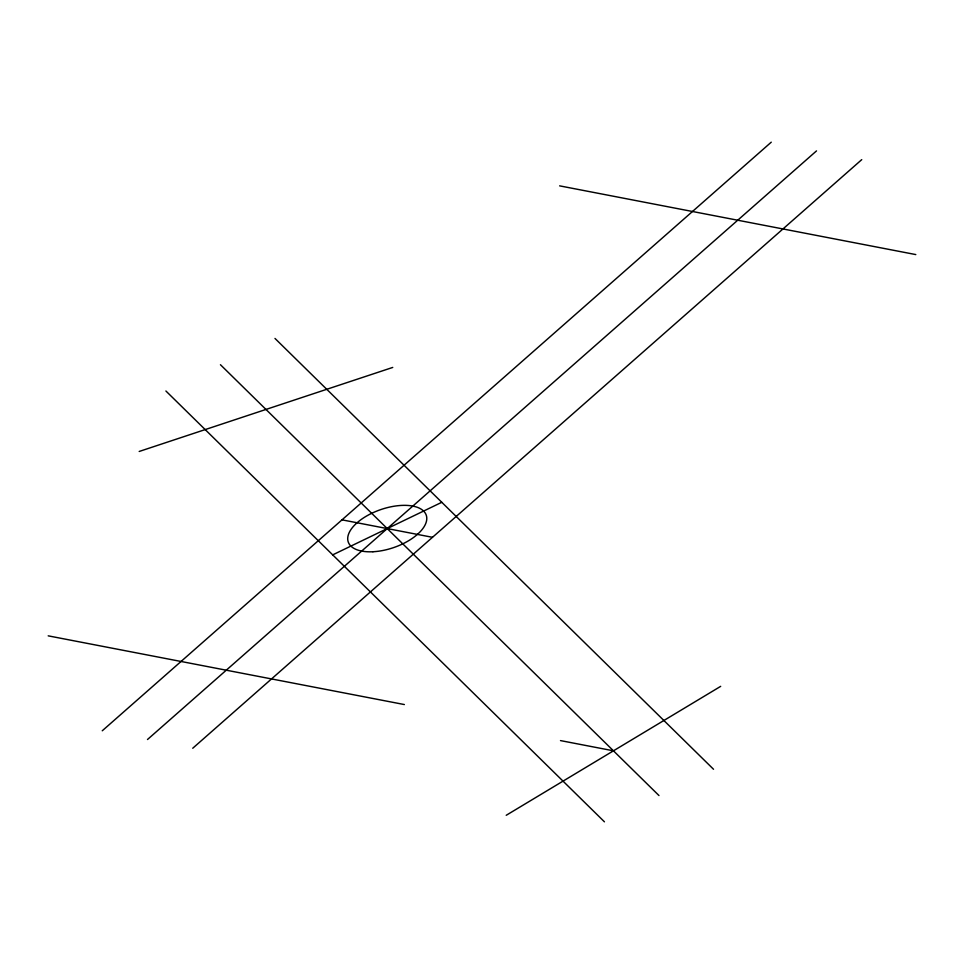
<?xml version="1.0" encoding="UTF-8"?>
<svg xmlns="http://www.w3.org/2000/svg" width="964" height="964" viewBox="0 0 964 964"><rect width="100%" height="100%" fill="white"/><g stroke="black" fill="none" stroke-linecap="round" stroke-linejoin="round"><path stroke-width="1.45" d="M102.256 730.784L771.26 142.178M147.492 739.509L816.508 150.902M192.74 748.245L861.744 159.638M506.221 815.291L720.686 686.344M332.701 554.866L441.777 502.304M139.19 451.465L392.746 367.429M559.638 185.859L915.8 254.58M342.003 519.849L432.474 537.309M48.2 635.842L404.362 704.551M560.494 740.593L613.453 750.811M274.981 338.436L713.529 769.26M220.443 364.717L658.978 795.541M165.904 390.998L604.44 821.822M372.935 551.745A41.247 20.063 -19 0 0 426.317 515.391A41.247 20.063 -19 0 0 362.464 518.608A41.247 20.063 -19 0 0 372.935 551.745"/></g></svg>
